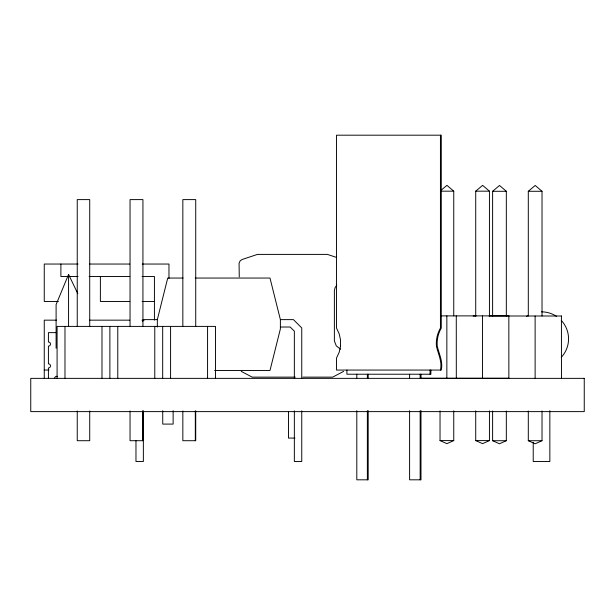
<?xml version="1.0" encoding="UTF-8"?>
<svg xmlns="http://www.w3.org/2000/svg" width="615" height="615" viewBox="0 0 615 615"><rect width="100%" height="100%" fill="white"/><g stroke="black" fill="none" stroke-linecap="round" stroke-linejoin="round"><path stroke-width="0.92" d="M157.332 327.034L157.332 319.623L167.726 278.049L183.016 278.049M77.828 293.716L68.573 274.436L56.103 304.571L56.103 348.221M336.789 285.076L335.129 287.589L334.383 290.511L334.383 341.01L336.297 345.876L340.618 349.235M142.365 321.537L144.279 319.623L157.332 319.623M441.409 190.004L446.936 185.353L453.747 191.173L453.747 315.887M475.718 315.887L475.718 191.173L482.621 185.353L489.44 191.173L489.44 315.887M492.615 316.002L492.615 191.288L499.518 185.469L506.329 191.288L506.329 316.002M528.3 316.002L528.3 191.288L535.204 185.469L542.023 191.288L542.023 316.002M343.639 371.368L332.677 377.133L302.857 377.133M453.747 410.858L453.747 440.601L446.897 443.653L440.033 440.601L440.033 410.858M489.44 410.858L489.44 440.601L482.591 443.653L475.718 440.601L475.718 410.858M506.329 410.981L506.329 440.717L499.48 443.776L492.615 440.717L492.615 410.981M542.023 410.981L542.023 440.717L535.173 443.776L528.3 440.717L528.3 410.981M440.947 191.173L453.747 191.173M475.718 191.173L489.44 191.173M492.615 191.288L506.329 191.288M528.3 191.288L542.023 191.288M78.105 264.043L44.257 264.043L44.257 301.458L58.433 301.458M89.582 264.043L129.796 264.043M142.196 264.043L168.971 264.043L168.971 278.434M78.067 276.512L60.893 276.512L60.893 264.043M89.098 276.512L129.773 276.512M142.019 276.512L154.427 276.512L154.427 320.161M195.232 278.049L269.993 278.049L280.386 319.623L280.386 328.894L269.993 370.461L214.558 370.461M129.773 301.458L100.383 301.458L100.383 276.512M142.096 301.458L154.427 301.458M440.947 315.887L508.882 315.887M473.173 316.002L476.033 316.002M489.117 316.002L561.464 316.002M280.386 319.623L293.44 319.623L301.75 327.933L301.75 378.363M56.542 320.161L44.257 320.161L44.257 378.363M89.521 320.161L129.657 320.161M142.019 320.161L143.948 320.161M280.386 327.019L290.195 327.019L294.354 331.178L294.354 378.363M56.096 332.63L48.416 332.63L48.416 341.986A2.076 2.076 0 0 1 50.499 344.062A2.076 2.076 0 0 1 48.416 346.145L48.416 363.811A2.076 2.076 0 0 1 50.499 365.887A2.076 2.076 0 0 1 48.416 367.97L48.416 378.363M44.257 370.046L49.016 370.046M295.277 377.133L252.204 377.133L241.241 371.368M420.591 378.24L508.843 378.24M294.946 438.08L288.473 438.08L288.473 411.412M440.033 440.601L453.747 440.601M475.718 440.601L489.44 440.601M492.615 440.717L506.329 440.717M528.3 440.717L542.023 440.717M336.443 257.401L327.418 254.395L257.462 254.395L242.125 259.507L240.188 260.775L239.074 263.305L239.258 276.911M561.426 316.002L561.464 378.363M549.848 410.659L549.848 461.504L533.22 461.504L533.22 442.293M535.119 316.002L535.119 378.363M508.843 315.887L508.859 378.363M482.537 315.887L482.537 378.24M456.276 315.887L456.315 378.24M446.851 315.887L446.851 378.24M440.44 135.185L440.44 328.079C437.288 333.568 435.889 339.88 436.427 346.184C438.257 354.263 442.308 361.397 440.44 370.061M430.884 370.061L430.884 374.22L346.906 374.22L346.906 370.061M430.054 370.061L430.054 374.22M420.991 374.22L420.991 378.064M420.991 410.697L420.991 479.815L409.598 479.815L409.598 410.697M420.16 374.22L420.16 378.064M420.16 410.697L420.16 479.815M409.598 374.22L409.598 378.064M368.193 374.22L368.193 378.064M368.193 410.697L368.193 479.815L356.8 479.815L356.8 410.697M367.363 374.22L367.363 378.064M367.363 410.697L367.363 479.815M356.8 374.22L356.8 378.064M301.75 410.851L301.75 461.504L294.354 461.504L294.354 410.851M215.473 378.363L215.473 326.396L57.087 326.396L57.087 378.363M207.57 326.396L207.57 378.363M195.724 326.396L195.724 199.606L182.84 199.606L182.84 326.396M195.724 410.974L195.724 440.709L182.84 440.709L182.84 410.974M195.309 410.974L195.309 440.709M173.13 410.728L173.13 424.089L162.737 424.089L162.737 410.751M170.578 326.396L170.578 378.363M162.675 326.396L162.675 378.363M154.78 326.396L154.78 378.363M143.364 410.851L143.364 461.504L135.969 461.504L135.969 440.478M142.934 326.396L142.934 199.606L130.042 199.606L130.042 326.396M142.934 410.974L142.934 440.709L130.042 440.709L130.042 410.974M142.511 410.974L142.511 440.709M117.78 326.396L117.78 378.363M109.877 326.396L109.877 378.363M101.982 326.396L101.982 378.363M89.721 326.396L89.721 199.606L77.244 199.606L77.244 326.396M89.721 410.974L89.721 440.709L77.244 440.709L77.244 410.974M68.573 274.436L68.573 326.396M64.982 326.396L64.982 378.363M54.65 378.363A2.076 2.076 0 0 1 57.272 376.357M561.257 320.392A27.022 27.022 0 0 1 561.257 357.346M526.532 316.394A27.022 27.022 0 0 1 528.024 315.464M541.538 311.843A27.022 27.022 0 0 1 556.544 316.394M340.533 346.184L339.173 352.318L336.513 358.007L336.513 370.061L441.278 370.061C443.138 361.397 439.087 354.263 437.257 346.184C436.719 339.88 438.118 333.568 441.278 328.079L441.278 135.185L336.513 135.185L336.513 328.079L339.173 333.768L340.533 339.903L340.533 346.184M584.25 378.363L30.75 378.363L30.75 411.62L584.25 411.62L584.25 378.363"/></g></svg>
